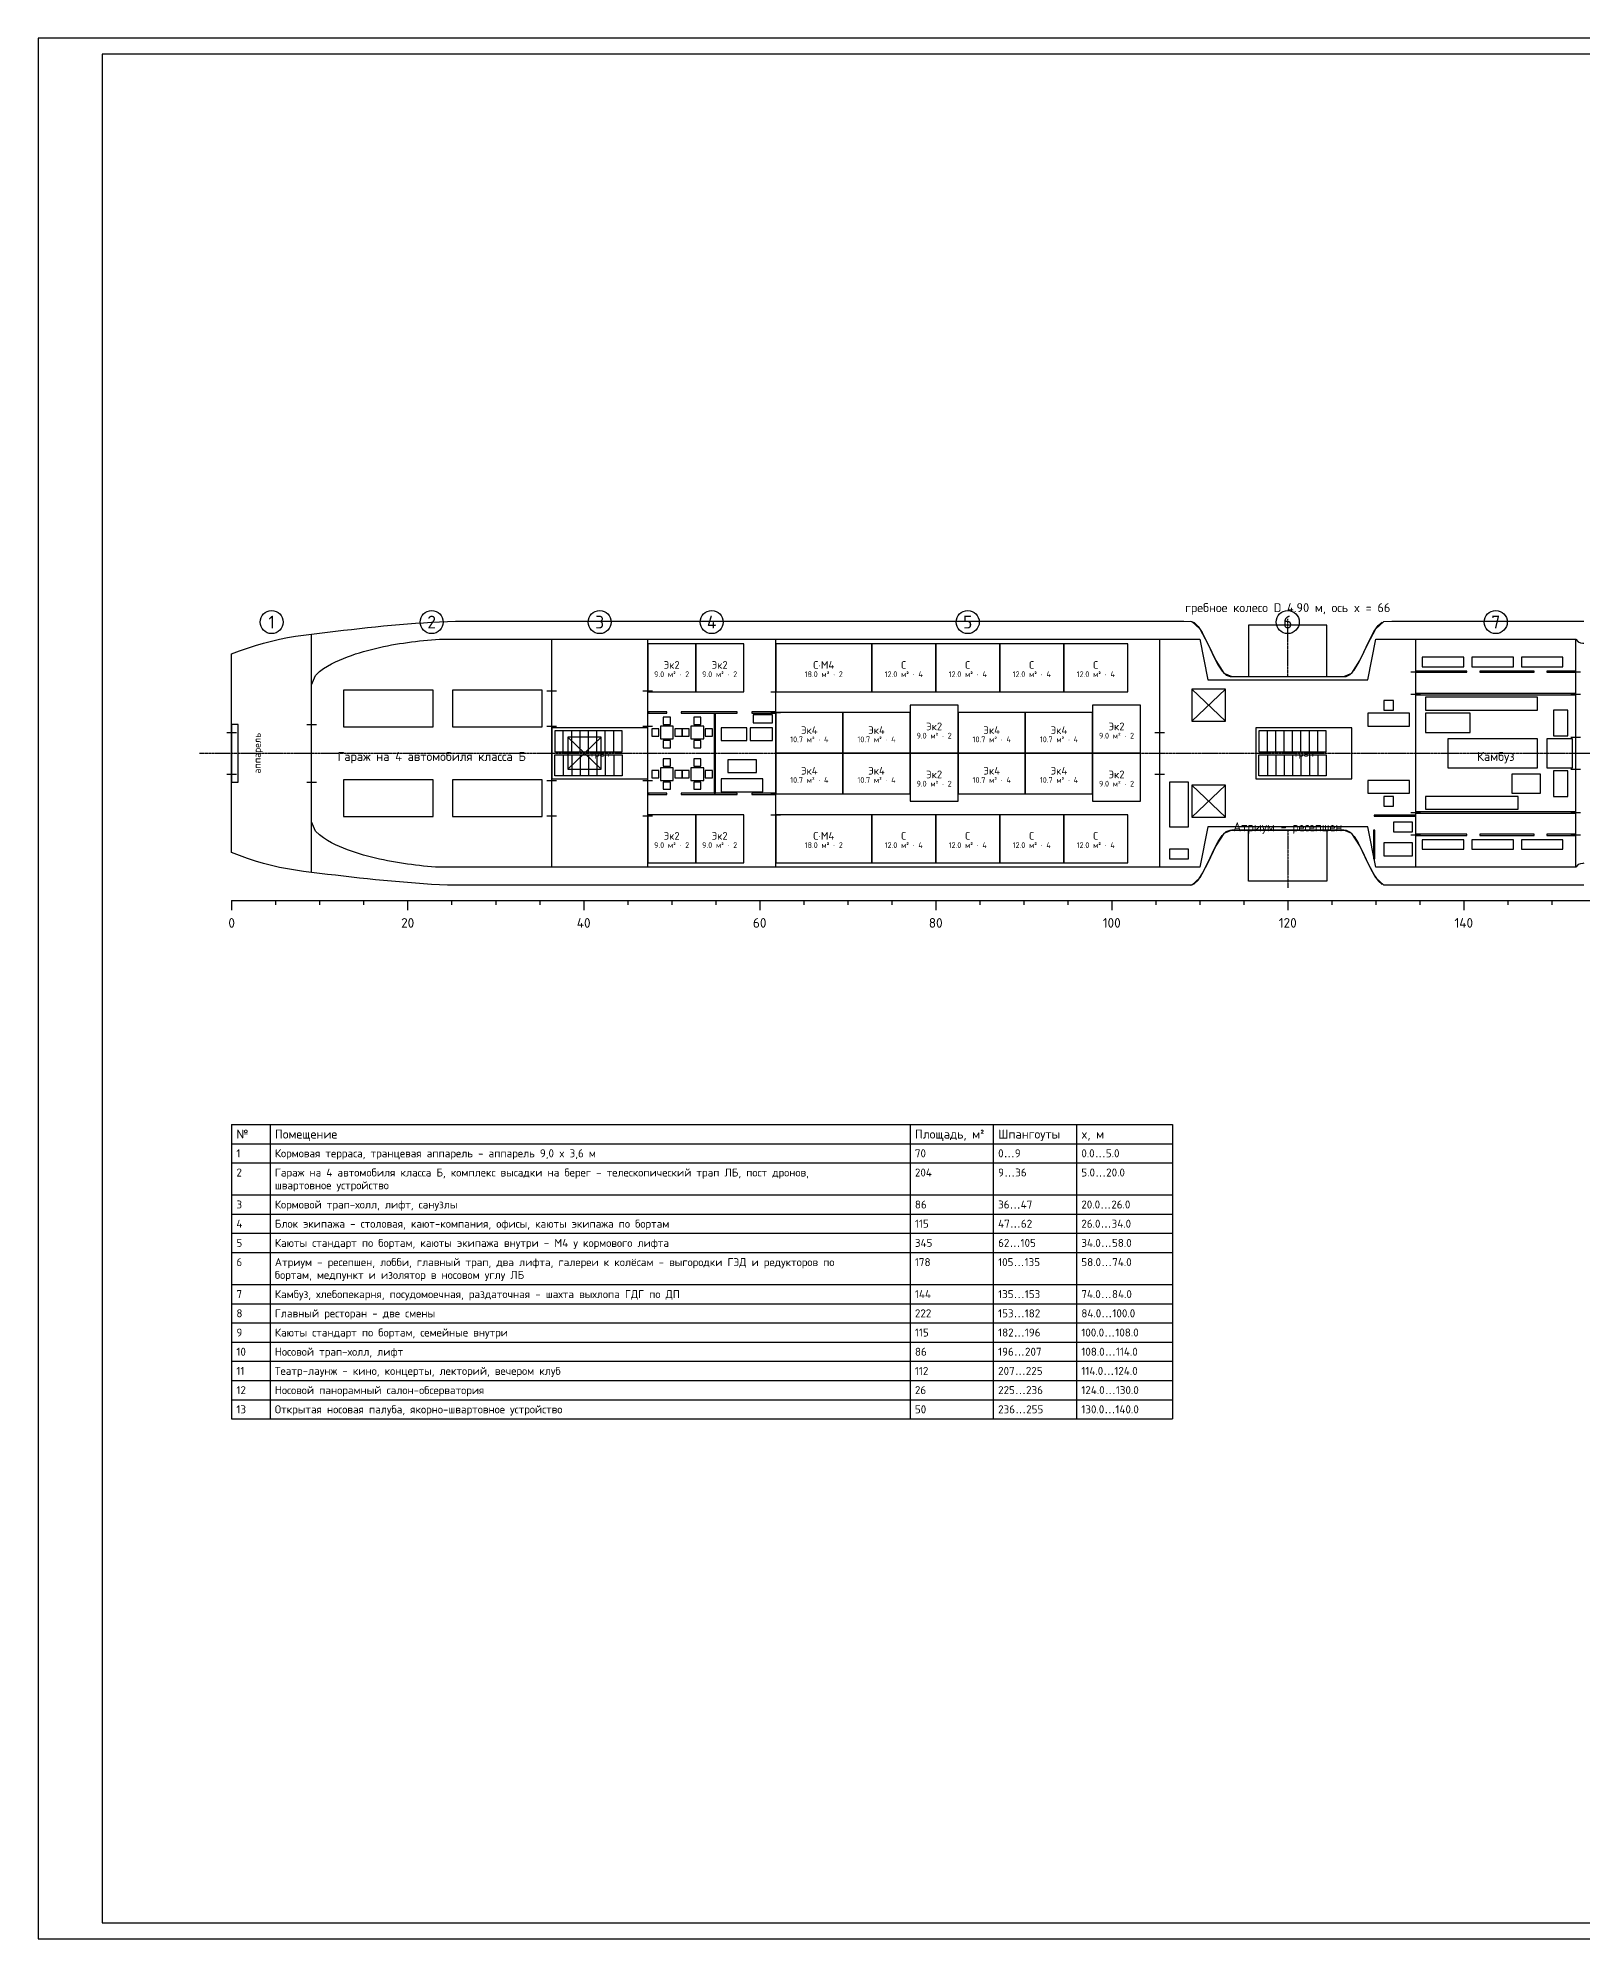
# Model space of a CAD drawing. Header units: millimetres. Extents: x -12100 to 156100, y -74100 to 44700.
# Drawn here: x -12100 to 84450, y -74100 to 44700 of the extents above; entities that cross this region are included whole.
import ezdxf
from ezdxf.enums import TextEntityAlignment as Align

# ---------------------------------------------------------------- set-up
doc = ezdxf.new("R2010")
doc.units = ezdxf.units.MM
doc.linetypes.add('CENTER', pattern=[5.08, 3.175, -0.635, 0.635, -0.635])
for name, color, linetype in [('00_РАМКА', 7, 'Continuous'), ('01_ОБШИВКА', 7, 'Continuous'), ('02_ПАЛУБЫ', 4, 'Continuous'), ('03_ПЕРЕБОРКИ', 1, 'Continuous'), ('05_ОБОРУДОВАНИЕ', 5, 'Continuous'), ('06_ПОМЕЩЕНИЯ', 8, 'Continuous'), ('07_ОСИ', 2, 'CENTER'), ('08_ТЕКСТ', 7, 'Continuous'), ('09_РАЗМЕРЫ', 6, 'Continuous'), ('11_КАЮТЫ', 30, 'Continuous'), ('12_ТРАПЫ_ЛИФТЫ', 6, 'Continuous'), ('13_КОЛЁСА', 1, 'Continuous'), ('14_МЕБЕЛЬ', 252, 'Continuous')]:
    doc.layers.add(name, color=color, linetype=linetype)
doc.styles.add('ГОСТ', font='isocpeur.ttf')

msp = doc.modelspace()

# ---------------------------------------------------------------- linework, layer by layer
at = {"layer": '00_РАМКА'}
for p, q in [((0, -23200), (58800, -23200)), ((0, -23200), (0, -41600)), ((2400, -23200), (2400, -41600)), ((42400, -23200), (42400, -41600)), ((47600, -23200), (47600, -41600)), ((52800, -23200), (52800, -41600)), ((58800, -23200), (58800, -41600)), ((0, -24400), (58800, -24400)), ((0, -25600), (58800, -25600)), ((0, -27600), (58800, -27600)), ((0, -28800), (58800, -28800)), ((0, -30000), (58800, -30000)), ((0, -31200), (58800, -31200)), ((0, -33200), (58800, -33200)), ((0, -34400), (58800, -34400)), ((0, -35600), (58800, -35600)), ((0, -36800), (58800, -36800)), ((0, -38000), (58800, -38000)), ((0, -39200), (58800, -39200)), ((0, -40400), (58800, -40400)), ((0, -41600), (58800, -41600))]:
    msp.add_line(p, q, dxfattribs=at)
for points in [[(-12100, -74100), (156100, -74100), (156100, 44700), (-12100, 44700)], [(-8100, -73100), (155100, -73100), (155100, 43700), (-8100, 43700)]]:
    msp.add_lwpolyline(points, close=True, dxfattribs=at)
at = {"layer": '01_ОБШИВКА'}
msp.add_lwpolyline([(84500, -8250), (84000, -8250), (83500, -8250), (83000, -8250), (82500, -8250), (82000, -8250), (81500, -8250), (81000, -8250), (80500, -8250), (80000, -8250), (79500, -8250), (79000, -8250), (78500, -8250), (78000, -8250), (77500, -8250), (77000, -8250), (76500, -8250), (76000, -8250), (75500, -8250), (75000, -8250), (74500, -8250), (74000, -8250), (73500, -8250), (73000, -8250), (72500, -8250), (72000, -8236), (71500, -7782), (71000, -6848), (70500, -5791), (70000, -5013), (69500, -4800), (69000, -4800), (68500, -4800), (68000, -4800), (67500, -4800), (67000, -4800), (66500, -4800), (66000, -4800), (65500, -4800), (65000, -4800), (64500, -4800), (64000, -4800), (63500, -4800), (63000, -4800), (62500, -4800), (62000, -5013), (61500, -5791), (61000, -6848), (60500, -7782), (60000, -8236), (59500, -8250), (59000, -8250), (58500, -8250), (58000, -8250), (57500, -8250), (57000, -8250), (56500, -8250), (56000, -8250), (55500, -8250), (55000, -8250), (54500, -8250), (54000, -8250), (53500, -8250), (53000, -8250), (52500, -8250), (52000, -8250), (51500, -8250), (51000, -8250), (50500, -8250), (50000, -8250), (49500, -8250), (49000, -8250), (48500, -8250), (48000, -8250), (47500, -8250), (47000, -8250), (46500, -8250), (46000, -8250), (45500, -8250), (45000, -8250), (44500, -8250), (44000, -8250), (43500, -8250), (43000, -8250), (42500, -8250), (42000, -8250), (41500, -8250), (41000, -8250), (40500, -8250), (40000, -8250), (39500, -8250), (39000, -8250), (38500, -8250), (38000, -8250), (37500, -8250), (37000, -8250), (36500, -8250), (36000, -8250), (35500, -8250), (35000, -8250), (34500, -8250), (34000, -8250), (33500, -8250), (33000, -8250), (32500, -8250), (32000, -8250), (31500, -8250), (31000, -8250), (30500, -8250), (30000, -8250), (29500, -8250), (29000, -8250), (28500, -8250), (28000, -8250), (27500, -8250), (27000, -8250), (26500, -8250), (26000, -8250), (25500, -8250), (25000, -8250), (24500, -8250), (24000, -8250), (23500, -8250), (23000, -8250), (22500, -8250), (22000, -8250), (21500, -8250), (21000, -8250), (20500, -8250), (20000, -8250), (19500, -8250), (19000, -8250), (18500, -8250), (18000, -8250), (17500, -8250), (17000, -8249), (16500, -8249), (16000, -8249), (15500, -8249), (15000, -8249), (14500, -8249), (14000, -8249), (13500, -8242), (13000, -8223), (12500, -8195), (12000, -8161), (11500, -8122), (11000, -8082), (10500, -8043), (10000, -8002), (9500, -7957), (9000, -7907), (8500, -7854), (8000, -7798), (7500, -7741), (7000, -7684), (6500, -7627), (6000, -7571), (5500, -7513), (5000, -7452), (4500, -7386), (4000, -7312), (3500, -7228), (3000, -7131), (2500, -7016), (2000, -6884), (1500, -6736), (1000, -6573), (500, -6397), (0, -6210), (0, 6210), (500, 6397), (1000, 6573), (1500, 6736), (2000, 6884), (2500, 7016), (3000, 7131), (3500, 7228), (4000, 7312), (4500, 7386), (5000, 7452), (5500, 7513), (6000, 7571), (6500, 7627), (7000, 7684), (7500, 7741), (8000, 7798), (8500, 7854), (9000, 7907), (9500, 7957), (10000, 8002), (10500, 8043), (11000, 8082), (11500, 8122), (12000, 8161), (12500, 8195), (13000, 8223), (13500, 8242), (14000, 8249), (14500, 8249), (15000, 8249), (15500, 8249), (16000, 8249), (16500, 8249), (17000, 8249), (17500, 8250), (18000, 8250), (18500, 8250), (19000, 8250), (19500, 8250), (20000, 8250), (20500, 8250), (21000, 8250), (21500, 8250), (22000, 8250), (22500, 8250), (23000, 8250), (23500, 8250), (24000, 8250), (24500, 8250), (25000, 8250), (25500, 8250), (26000, 8250), (26500, 8250), (27000, 8250), (27500, 8250), (28000, 8250), (28500, 8250), (29000, 8250), (29500, 8250), (30000, 8250), (30500, 8250), (31000, 8250), (31500, 8250), (32000, 8250), (32500, 8250), (33000, 8250), (33500, 8250), (34000, 8250), (34500, 8250), (35000, 8250), (35500, 8250), (36000, 8250), (36500, 8250), (37000, 8250), (37500, 8250), (38000, 8250), (38500, 8250), (39000, 8250), (39500, 8250), (40000, 8250), (40500, 8250), (41000, 8250), (41500, 8250), (42000, 8250), (42500, 8250), (43000, 8250), (43500, 8250), (44000, 8250), (44500, 8250), (45000, 8250), (45500, 8250), (46000, 8250), (46500, 8250), (47000, 8250), (47500, 8250), (48000, 8250), (48500, 8250), (49000, 8250), (49500, 8250), (50000, 8250), (50500, 8250), (51000, 8250), (51500, 8250), (52000, 8250), (52500, 8250), (53000, 8250), (53500, 8250), (54000, 8250), (54500, 8250), (55000, 8250), (55500, 8250), (56000, 8250), (56500, 8250), (57000, 8250), (57500, 8250), (58000, 8250), (58500, 8250), (59000, 8250), (59500, 8250), (60000, 8236), (60500, 7782), (61000, 6848), (61500, 5791), (62000, 5013), (62500, 4800), (63000, 4800), (63500, 4800), (64000, 4800), (64500, 4800), (65000, 4800), (65500, 4800), (66000, 4800), (66500, 4800), (67000, 4800), (67500, 4800), (68000, 4800), (68500, 4800), (69000, 4800), (69500, 4800), (70000, 5013), (70500, 5791), (71000, 6848), (71500, 7782), (72000, 8236), (72500, 8250), (73000, 8250), (73500, 8250), (74000, 8250), (74500, 8250), (75000, 8250), (75500, 8250), (76000, 8250), (76500, 8250), (77000, 8250), (77500, 8250), (78000, 8250), (78500, 8250), (79000, 8250), (79500, 8250), (80000, 8250), (80500, 8250), (81000, 8250), (81500, 8250), (82000, 8250), (82500, 8250), (83000, 8250), (83500, 8250), (84000, 8250), (84500, 8250)], dxfattribs=at)
at = {"layer": '02_ПАЛУБЫ'}
msp.add_lwpolyline([(84500, -6877), (84450, -6882), (84300, -6907), (84150, -6959), (84000, -7124), (83850, -7124), (83700, -7124), (83550, -7124), (83500, -7124), (83400, -7124), (83000, -7124), (82500, -7124), (82000, -7124), (81500, -7124), (81000, -7124), (80500, -7124), (80000, -7124), (79500, -7124), (79000, -7124), (78500, -7124), (78000, -7124), (77500, -7124), (77000, -7124), (76500, -7124), (76000, -7124), (75500, -7124), (75000, -7124), (74500, -7124), (74000, -7124), (73500, -7124), (73000, -7124), (72500, -7124), (72000, -7124), (71500, -7124), (71000, -4600), (70500, -4600), (70000, -4600), (69500, -4600), (69000, -4600), (68500, -4600), (68000, -4600), (67500, -4600), (67000, -4600), (66500, -4600), (66000, -4600), (65500, -4600), (65000, -4600), (64500, -4600), (64000, -4600), (63500, -4600), (63000, -4600), (62500, -4600), (62000, -4600), (61500, -4600), (61000, -4600), (60500, -7124), (60000, -7124), (59500, -7124), (59000, -7124), (58500, -7124), (58000, -7124), (57500, -7124), (57000, -7124), (56500, -7124), (56000, -7124), (55500, -7124), (55000, -7124), (54500, -7124), (54000, -7124), (53500, -7124), (53000, -7124), (52500, -7124), (52000, -7124), (51500, -7124), (51000, -7124), (50500, -7124), (50000, -7124), (49500, -7124), (49000, -7124), (48500, -7124), (48000, -7124), (47500, -7124), (47000, -7124), (46500, -7124), (46000, -7124), (45500, -7124), (45000, -7124), (44500, -7124), (44000, -7124), (43500, -7124), (43000, -7124), (42500, -7124), (42000, -7124), (41500, -7124), (41000, -7124), (40500, -7124), (40000, -7124), (39500, -7124), (39000, -7124), (38500, -7124), (38000, -7124), (37500, -7124), (37000, -7124), (36500, -7124), (36000, -7124), (35500, -7124), (35000, -7124), (34500, -7124), (34000, -7124), (33500, -7124), (33000, -7124), (32500, -7124), (32000, -7124), (31500, -7124), (31000, -7124), (30500, -7124), (30000, -7124), (29500, -7124), (29000, -7124), (28500, -7124), (28000, -7124), (27500, -7124), (27000, -7124), (26500, -7124), (26000, -7124), (25500, -7124), (25000, -7124), (24500, -7124), (24000, -7124), (23500, -7124), (23000, -7124), (22500, -7124), (22000, -7124), (21500, -7124), (21000, -7124), (20500, -7124), (20000, -7124), (19500, -7124), (19000, -7124), (18500, -7124), (18000, -7124), (17500, -7124), (17000, -7124), (16500, -7124), (16000, -7124), (15500, -7124), (15000, -7124), (14500, -7124), (14000, -7124), (13500, -7124), (13000, -7124), (12750, -7119), (12500, -7097), (12250, -7073), (12000, -7048), (11750, -7021), (11500, -6992), (11250, -6961), (11000, -6927), (10750, -6891), (10500, -6852), (10250, -6811), (10000, -6767), (9750, -6719), (9500, -6668), (9250, -6614), (9000, -6556), (8750, -6495), (8500, -6429), (8250, -6359), (8000, -6285), (7750, -6205), (7500, -6121), (7250, -6030), (7000, -5932), (6750, -5827), (6500, -5713), (6250, -5588), (6000, -5448), (5750, -5290), (5500, -5102), (5250, -4858), (5000, -4274), (5000, 4274), (5250, 4858), (5500, 5102), (5750, 5290), (6000, 5448), (6250, 5588), (6500, 5713), (6750, 5827), (7000, 5932), (7250, 6030), (7500, 6121), (7750, 6205), (8000, 6285), (8250, 6359), (8500, 6429), (8750, 6495), (9000, 6556), (9250, 6614), (9500, 6668), (9750, 6719), (10000, 6767), (10250, 6811), (10500, 6852), (10750, 6891), (11000, 6927), (11250, 6961), (11500, 6992), (11750, 7021), (12000, 7048), (12250, 7073), (12500, 7097), (12750, 7119), (13000, 7124), (13500, 7124), (14000, 7124), (14500, 7124), (15000, 7124), (15500, 7124), (16000, 7124), (16500, 7124), (17000, 7124), (17500, 7124), (18000, 7124), (18500, 7124), (19000, 7124), (19500, 7124), (20000, 7124), (20500, 7124), (21000, 7124), (21500, 7124), (22000, 7124), (22500, 7124), (23000, 7124), (23500, 7124), (24000, 7124), (24500, 7124), (25000, 7124), (25500, 7124), (26000, 7124), (26500, 7124), (27000, 7124), (27500, 7124), (28000, 7124), (28500, 7124), (29000, 7124), (29500, 7124), (30000, 7124), (30500, 7124), (31000, 7124), (31500, 7124), (32000, 7124), (32500, 7124), (33000, 7124), (33500, 7124), (34000, 7124), (34500, 7124), (35000, 7124), (35500, 7124), (36000, 7124), (36500, 7124), (37000, 7124), (37500, 7124), (38000, 7124), (38500, 7124), (39000, 7124), (39500, 7124), (40000, 7124), (40500, 7124), (41000, 7124), (41500, 7124), (42000, 7124), (42500, 7124), (43000, 7124), (43500, 7124), (44000, 7124), (44500, 7124), (45000, 7124), (45500, 7124), (46000, 7124), (46500, 7124), (47000, 7124), (47500, 7124), (48000, 7124), (48500, 7124), (49000, 7124), (49500, 7124), (50000, 7124), (50500, 7124), (51000, 7124), (51500, 7124), (52000, 7124), (52500, 7124), (53000, 7124), (53500, 7124), (54000, 7124), (54500, 7124), (55000, 7124), (55500, 7124), (56000, 7124), (56500, 7124), (57000, 7124), (57500, 7124), (58000, 7124), (58500, 7124), (59000, 7124), (59500, 7124), (60000, 7124), (60500, 7124), (61000, 4600), (61500, 4600), (62000, 4600), (62500, 4600), (63000, 4600), (63500, 4600), (64000, 4600), (64500, 4600), (65000, 4600), (65500, 4600), (66000, 4600), (66500, 4600), (67000, 4600), (67500, 4600), (68000, 4600), (68500, 4600), (69000, 4600), (69500, 4600), (70000, 4600), (70500, 4600), (71000, 4600), (71500, 7124), (72000, 7124), (72500, 7124), (73000, 7124), (73500, 7124), (74000, 7124), (74500, 7124), (75000, 7124), (75500, 7124), (76000, 7124), (76500, 7124), (77000, 7124), (77500, 7124), (78000, 7124), (78500, 7124), (79000, 7124), (79500, 7124), (80000, 7124), (80500, 7124), (81000, 7124), (81500, 7124), (82000, 7124), (82500, 7124), (83000, 7124), (83400, 7124), (83500, 7124), (83550, 7124), (83700, 7124), (83850, 7124), (84000, 7124), (84150, 6959), (84300, 6907), (84450, 6882), (84500, 6877)], dxfattribs=at)
at = {"layer": '03_ПЕРЕБОРКИ'}
for points in [[(74050, 5060), (77200, 5060), (77200, 5140), (74050, 5140)], [(78000, 5060), (81400, 5060), (81400, 5140), (78000, 5140)], [(82200, 5060), (83950, 5060), (83950, 5140), (82200, 5140)], [(74050, 3660), (83950, 3660), (83950, 3740), (74050, 3740)], [(26050, 2500), (27200, 2500), (27200, 2580), (26050, 2580)], [(28100, 2500), (31600, 2500), (31600, 2580), (28100, 2580)], [(30160, -2490), (30240, -2490), (30240, 2490), (30160, 2490)], [(32500, 2500), (33950, 2500), (33950, 2580), (32500, 2580)], [(82200, -900), (83800, -900), (83800, 900), (82200, 900)], [(26050, -2580), (27200, -2580), (27200, -2500), (26050, -2500)], [(28100, -2580), (31600, -2580), (31600, -2500), (28100, -2500)], [(32500, -2580), (33950, -2580), (33950, -2500), (32500, -2500)], [(71400, -3940), (73950, -3940), (73950, -3860), (71400, -3860)], [(74050, -3740), (83950, -3740), (83950, -3660), (74050, -3660)], [(71360, -6600), (71440, -6600), (71440, -4800), (71360, -4800)], [(74050, -5140), (77200, -5140), (77200, -5060), (74050, -5060)], [(78000, -5140), (81400, -5140), (81400, -5060), (78000, -5060)], [(82200, -5140), (83950, -5140), (83950, -5060), (82200, -5060)]]:
    msp.add_lwpolyline(points, close=True, dxfattribs=at)
at = {"layer": '05_ОБОРУДОВАНИЕ'}
for points in [[(7000, 1650), (12600, 1650), (12600, 3950), (7000, 3950)], [(13800, 1650), (19400, 1650), (19400, 3950), (13800, 3950)], [(0, -1800), (400, -1800), (400, 1800), (0, 1800)], [(7000, -3950), (12600, -3950), (12600, -1650), (7000, -1650)], [(13800, -3950), (19400, -3950), (19400, -1650), (13800, -1650)]]:
    msp.add_lwpolyline(points, close=True, dxfattribs=at)
at = {"layer": '06_ПОМЕЩЕНИЯ'}
for p, q in [((5000, -7452), (5000, 7452)), ((0, -6210), (0, 6210)), ((20000, -7124), (20000, 7124)), ((20000, -7124), (20000, 7124)), ((26000, -7124), (26000, 7124)), ((26000, -7124), (26000, 7124)), ((34000, -7124), (34000, 7124)), ((34000, -7124), (34000, 7124)), ((58000, -7124), (58000, 7124)), ((58000, -7124), (58000, 7124)), ((74000, -7124), (74000, 7124)), ((74000, -7124), (74000, 7124)), ((84000, -7124), (84000, 7124)), ((84000, -7124), (84000, 7124)), ((73700, 5100), (74300, 5100)), ((83700, 5100), (84300, 5100)), ((5000, -4274), (5000, 4274)), ((19700, 3900), (20300, 3900)), ((25700, 3900), (26300, 3900)), ((33700, 3840), (34300, 3840)), ((73700, 3700), (74300, 3700)), ((83700, 3700), (84300, 3700)), ((33700, 2540), (34300, 2540)), ((-300, 1300), (300, 1300)), ((4700, 1800), (5300, 1800)), ((19700, 1700), (20300, 1700)), ((25700, 1700), (26300, 1700)), ((57700, 1300), (58300, 1300)), ((83700, 1000), (84300, 1000)), ((83700, -1000), (84300, -1000)), ((-300, -1300), (300, -1300)), ((4700, -1800), (5300, -1800)), ((19700, -1700), (20300, -1700)), ((25700, -1700), (26300, -1700)), ((57700, -1300), (58300, -1300)), ((33700, -2540), (34300, -2540)), ((19700, -3900), (20300, -3900)), ((25700, -3900), (26300, -3900)), ((33700, -3840), (34300, -3840)), ((73700, -3700), (74300, -3700)), ((83700, -3700), (84300, -3700)), ((73700, -5100), (74300, -5100)), ((83700, -5100), (84300, -5100))]:
    msp.add_line(p, q, dxfattribs=at)
for centre in [(2500, 8200), (12500, 8200), (23000, 8200), (30000, 8200), (46000, 8200), (66000, 8200), (79000, 8200)]:
    msp.add_circle(centre, 720, dxfattribs=at)
at = {"layer": '07_ОСИ'}
for p, q in [((66000, 4800), (66000, 8400)), ((-2000, 0), (142000, 0)), ((66000, -4800), (66000, -8400))]:
    msp.add_line(p, q, dxfattribs=at)
at = {"layer": '09_РАЗМЕРЫ'}
for p, q in [((0, -9200), (0, -9800)), ((0, -9200), (139700, -9200)), ((2750, -9200), (2750, -9480)), ((5500, -9200), (5500, -9480)), ((8250, -9200), (8250, -9480)), ((11000, -9200), (11000, -9800)), ((13750, -9200), (13750, -9480)), ((16500, -9200), (16500, -9480)), ((19250, -9200), (19250, -9480)), ((22000, -9200), (22000, -9800)), ((24750, -9200), (24750, -9480)), ((27500, -9200), (27500, -9480)), ((30250, -9200), (30250, -9480)), ((33000, -9200), (33000, -9800)), ((35750, -9200), (35750, -9480)), ((38500, -9200), (38500, -9480)), ((41250, -9200), (41250, -9480)), ((44000, -9200), (44000, -9800)), ((46750, -9200), (46750, -9480)), ((49500, -9200), (49500, -9480)), ((52250, -9200), (52250, -9480)), ((55000, -9200), (55000, -9800)), ((57750, -9200), (57750, -9480)), ((60500, -9200), (60500, -9480)), ((63250, -9200), (63250, -9480)), ((66000, -9200), (66000, -9800)), ((68750, -9200), (68750, -9480)), ((71500, -9200), (71500, -9480)), ((74250, -9200), (74250, -9480)), ((77000, -9200), (77000, -9800)), ((79750, -9200), (79750, -9480)), ((82500, -9200), (82500, -9480))]:
    msp.add_line(p, q, dxfattribs=at)
at = {"layer": '11_КАЮТЫ'}
for points in [[(26000, 3840), (29000, 3840), (29000, 6840), (26000, 6840)], [(29000, 3840), (32000, 3840), (32000, 6840), (29000, 6840)], [(34000, 3840), (40000, 3840), (40000, 6840), (34000, 6840)], [(40000, 3840), (44000, 3840), (44000, 6840), (40000, 6840)], [(44000, 3840), (48000, 3840), (48000, 6840), (44000, 6840)], [(48000, 3840), (52000, 3840), (52000, 6840), (48000, 6840)], [(52000, 3840), (56000, 3840), (56000, 6840), (52000, 6840)], [(34000, 0), (38200, 0), (38200, 2540), (34000, 2540)], [(38200, 0), (42400, 0), (42400, 2540), (38200, 2540)], [(42400, 0), (45400, 0), (45400, 3000), (42400, 3000)], [(45400, 0), (49600, 0), (49600, 2540), (45400, 2540)], [(49600, 0), (53800, 0), (53800, 2540), (49600, 2540)], [(53800, 0), (56800, 0), (56800, 3000), (53800, 3000)], [(34000, -2540), (38200, -2540), (38200, 0), (34000, 0)], [(38200, -2540), (42400, -2540), (42400, 0), (38200, 0)], [(42400, -3000), (45400, -3000), (45400, 0), (42400, 0)], [(45400, -2540), (49600, -2540), (49600, 0), (45400, 0)], [(49600, -2540), (53800, -2540), (53800, 0), (49600, 0)], [(53800, -3000), (56800, -3000), (56800, 0), (53800, 0)], [(26000, -6840), (29000, -6840), (29000, -3840), (26000, -3840)], [(29000, -6840), (32000, -6840), (32000, -3840), (29000, -3840)], [(34000, -6840), (40000, -6840), (40000, -3840), (34000, -3840)], [(40000, -6840), (44000, -6840), (44000, -3840), (40000, -3840)], [(44000, -6840), (48000, -6840), (48000, -3840), (44000, -3840)], [(48000, -6840), (52000, -6840), (52000, -3840), (48000, -3840)], [(52000, -6840), (56000, -6840), (56000, -3840), (52000, -3840)]]:
    msp.add_lwpolyline(points, close=True, dxfattribs=at)
at = {"layer": '12_ТРАПЫ_ЛИФТЫ'}
for p, q in [((60000, 2000), (62100, 4000)), ((60000, 4000), (62100, 2000)), ((20725, 100), (20725, 1400)), ((21250, 100), (21250, 1400)), ((21775, 100), (21775, 1400)), ((22300, 100), (22300, 1400)), ((22825, 100), (22825, 1400)), ((23350, 100), (23350, 1400)), ((23875, 100), (23875, 1400)), ((64725, 100), (64725, 1400)), ((65250, 100), (65250, 1400)), ((65775, 100), (65775, 1400)), ((66300, 100), (66300, 1400)), ((66825, 100), (66825, 1400)), ((67350, 100), (67350, 1400)), ((67875, 100), (67875, 1400)), ((21000, -1000), (23100, 1000)), ((21000, 1000), (23100, -1000)), ((20725, -100), (20725, -1400)), ((21250, -100), (21250, -1400)), ((21775, -100), (21775, -1400)), ((22300, -100), (22300, -1400)), ((22825, -100), (22825, -1400)), ((23350, -100), (23350, -1400)), ((23875, -100), (23875, -1400)), ((64725, -100), (64725, -1400)), ((65250, -100), (65250, -1400)), ((65775, -100), (65775, -1400)), ((66300, -100), (66300, -1400)), ((66825, -100), (66825, -1400)), ((67350, -100), (67350, -1400)), ((67875, -100), (67875, -1400)), ((60000, -4000), (62100, -2000)), ((60000, -2000), (62100, -4000))]:
    msp.add_line(p, q, dxfattribs=at)
for points in [[(60000, 2000), (62100, 2000), (62100, 4000), (60000, 4000)], [(20000, -1600), (26000, -1600), (26000, 1600), (20000, 1600)], [(20200, 100), (24400, 100), (24400, 1400), (20200, 1400)], [(64000, -1600), (70000, -1600), (70000, 1600), (64000, 1600)], [(64200, 100), (68400, 100), (68400, 1400), (64200, 1400)], [(21000, -1000), (23100, -1000), (23100, 1000), (21000, 1000)], [(20200, -100), (24400, -100), (24400, -1400), (20200, -1400)], [(64200, -100), (68400, -100), (68400, -1400), (64200, -1400)], [(60000, -4000), (62100, -4000), (62100, -2000), (60000, -2000)]]:
    msp.add_lwpolyline(points, close=True, dxfattribs=at)
at = {"layer": '13_КОЛЁСА'}
for points in [[(59900, 8250), (60150, 8166), (60400, 7921), (60650, 7539), (60900, 7058), (61150, 6525), (61400, 5992), (61650, 5511), (61900, 5129), (62150, 4884), (62400, 4800), (62650, 4800), (62900, 4800), (63150, 4800), (63400, 4800), (63650, 4800), (63900, 4800), (64150, 4800), (64400, 4800), (64650, 4800), (64900, 4800), (65150, 4800), (65400, 4800), (65650, 4800), (65900, 4800), (66150, 4800), (66400, 4800), (66650, 4800), (66900, 4800), (67150, 4800), (67400, 4800), (67650, 4800), (67900, 4800), (68150, 4800), (68400, 4800), (68650, 4800), (68900, 4800), (69150, 4800), (69400, 4800), (69650, 4803), (69900, 4921), (70150, 5196), (70400, 5601), (70650, 6096), (70900, 6633), (71150, 7160), (71400, 7625), (71650, 7981), (71900, 8196)], [(59900, -8250), (60150, -8166), (60400, -7921), (60650, -7539), (60900, -7058), (61150, -6525), (61400, -5992), (61650, -5511), (61900, -5129), (62150, -4884), (62400, -4800), (62650, -4800), (62900, -4800), (63150, -4800), (63400, -4800), (63650, -4800), (63900, -4800), (64150, -4800), (64400, -4800), (64650, -4800), (64900, -4800), (65150, -4800), (65400, -4800), (65650, -4800), (65900, -4800), (66150, -4800), (66400, -4800), (66650, -4800), (66900, -4800), (67150, -4800), (67400, -4800), (67650, -4800), (67900, -4800), (68150, -4800), (68400, -4800), (68650, -4800), (68900, -4800), (69150, -4800), (69400, -4800), (69650, -4803), (69900, -4921), (70150, -5196), (70400, -5601), (70650, -6096), (70900, -6633), (71150, -7160), (71400, -7625), (71650, -7981), (71900, -8196)]]:
    msp.add_lwpolyline(points, dxfattribs=at)
for points in [[(63550, 4800), (68450, 4800), (68450, 8000), (63550, 8000)], [(63550, -4800), (68450, -4800), (68450, -8000), (63550, -8000)]]:
    msp.add_lwpolyline(points, close=True, dxfattribs=at)
at = {"layer": '14_МЕБЕЛЬ'}
for points in [[(74400, 5400), (77000, 5400), (77000, 6000), (74400, 6000)], [(77500, 5400), (80100, 5400), (80100, 6000), (77500, 6000)], [(80600, 5400), (83200, 5400), (83200, 6000), (80600, 6000)], [(32600, 1900), (33800, 1900), (33800, 2400), (32600, 2400)], [(71000, 1700), (73600, 1700), (73600, 2500), (71000, 2500)], [(72000, 2700), (72600, 2700), (72600, 3300), (72000, 3300)], [(74600, 2700), (81600, 2700), (81600, 3500), (74600, 3500)], [(74600, 1300), (77400, 1300), (77400, 2500), (74600, 2500)], [(82600, 1100), (83500, 1100), (83500, 2700), (82600, 2700)], [(26250, 1075), (26700, 1075), (26700, 1525), (26250, 1525)], [(26800, 900), (27600, 900), (27600, 1700), (26800, 1700)], [(26975, 1800), (27425, 1800), (27425, 2250), (26975, 2250)], [(27700, 1075), (28150, 1075), (28150, 1525), (27700, 1525)], [(28150, 1075), (28600, 1075), (28600, 1525), (28150, 1525)], [(28700, 900), (29500, 900), (29500, 1700), (28700, 1700)], [(28875, 1800), (29325, 1800), (29325, 2250), (28875, 2250)], [(29600, 1075), (30050, 1075), (30050, 1525), (29600, 1525)], [(30600, 800), (32200, 800), (32200, 1600), (30600, 1600)], [(32400, 800), (33800, 800), (33800, 1600), (32400, 1600)], [(26975, 350), (27425, 350), (27425, 800), (26975, 800)], [(28875, 350), (29325, 350), (29325, 800), (28875, 800)], [(76000, -900), (81600, -900), (81600, 900), (76000, 900)], [(26250, -1525), (26700, -1525), (26700, -1075), (26250, -1075)], [(26800, -1700), (27600, -1700), (27600, -900), (26800, -900)], [(26975, -800), (27425, -800), (27425, -350), (26975, -350)], [(27700, -1525), (28150, -1525), (28150, -1075), (27700, -1075)], [(28150, -1525), (28600, -1525), (28600, -1075), (28150, -1075)], [(28700, -1700), (29500, -1700), (29500, -900), (28700, -900)], [(28875, -800), (29325, -800), (29325, -350), (28875, -350)], [(29600, -1525), (30050, -1525), (30050, -1075), (29600, -1075)], [(31000, -1200), (32800, -1200), (32800, -400), (31000, -400)], [(82600, -2700), (83500, -2700), (83500, -1100), (82600, -1100)], [(26975, -2250), (27425, -2250), (27425, -1800), (26975, -1800)], [(28875, -2250), (29325, -2250), (29325, -1800), (28875, -1800)], [(30600, -2400), (33200, -2400), (33200, -1600), (30600, -1600)], [(58600, -4600), (59800, -4600), (59800, -1800), (58600, -1800)], [(71000, -2500), (73600, -2500), (73600, -1700), (71000, -1700)], [(80000, -2500), (81800, -2500), (81800, -1300), (80000, -1300)], [(72000, -3300), (72600, -3300), (72600, -2700), (72000, -2700)], [(74600, -3500), (80400, -3500), (80400, -2700), (74600, -2700)], [(72600, -4900), (73800, -4900), (73800, -4300), (72600, -4300)], [(72000, -6400), (73800, -6400), (73800, -5600), (72000, -5600)], [(74400, -6000), (77000, -6000), (77000, -5400), (74400, -5400)], [(77500, -6000), (80100, -6000), (80100, -5400), (77500, -5400)], [(80600, -6000), (83200, -6000), (83200, -5400), (80600, -5400)], [(58600, -6600), (59800, -6600), (59800, -6000), (58600, -6000)]]:
    msp.add_lwpolyline(points, close=True, dxfattribs=at)

# ---------------------------------------------------------------- texts
at = {"layer": '05_ОБОРУДОВАНИЕ', "style": 'ГОСТ'}
msp.add_text('аппарель', height=440, rotation=90, dxfattribs=at).set_placement((1600, 0), align=Align.MIDDLE_CENTER)
at = {"layer": '06_ПОМЕЩЕНИЯ', "style": 'ГОСТ'}
for s, height, p in [('1', 800, (2500, 8200)), ('2', 800, (12500, 8200)), ('3', 800, (23000, 8200)), ('4', 800, (30000, 8200)), ('5', 800, (46000, 8200)), ('6', 800, (66000, 8200)), ('7', 800, (79000, 8200)), ('Гараж на 4 автомобиля класса Б', 560, (12500, -200)), ('Камбуз', 560, (79000, -200)), ('Атриум - ресепшен', 560, (66000, -4600))]:
    msp.add_text(s, height=height, dxfattribs=at).set_placement(p, align=Align.MIDDLE_CENTER)
at = {"layer": '08_ТЕКСТ', "style": 'ГОСТ'}
for s, height, p in [('№', 560, (300, -23800)), ('Помещение', 560, (2700, -23800)), ('Площадь, м²', 560, (42700, -23800)), ('Шпангоуты', 560, (47900, -23800)), ('x, м', 560, (53100, -23800)), ('1', 500, (300, -25000)), ('Кормовая терраса, транцевая аппарель - аппарель 9,0 x 3,6 м', 500, (2700, -25000)), ('70', 500, (42700, -25000)), ('0…9', 500, (47900, -25000)), ('0.0…5.0', 500, (53100, -25000)), ('2', 500, (300, -26200)), ('Гараж на 4 автомобиля класса Б, комплекс высадки на берег - телескопический трап ЛБ, пост дронов,', 500, (2700, -26200)), ('204', 500, (42700, -26200)), ('9…36', 500, (47900, -26200)), ('5.0…20.0', 500, (53100, -26200)), ('швартовное устройство', 500, (2700, -27000)), ('3', 500, (300, -28200)), ('Кормовой трап-холл, лифт, санузлы', 500, (2700, -28200)), ('86', 500, (42700, -28200)), ('36…47', 500, (47900, -28200)), ('20.0…26.0', 500, (53100, -28200)), ('4', 500, (300, -29400)), ('Блок экипажа - столовая, кают-компания, офисы, каюты экипажа по бортам', 500, (2700, -29400)), ('115', 500, (42700, -29400)), ('47…62', 500, (47900, -29400)), ('26.0…34.0', 500, (53100, -29400)), ('5', 500, (300, -30600)), ('Каюты стандарт по бортам, каюты экипажа внутри - М4 у кормового лифта', 500, (2700, -30600)), ('345', 500, (42700, -30600)), ('62…105', 500, (47900, -30600)), ('34.0…58.0', 500, (53100, -30600)), ('6', 500, (300, -31800)), ('Атриум - ресепшен, лобби, главный трап, два лифта, галереи к колёсам - выгородки ГЭД и редукторов по', 500, (2700, -31800)), ('178', 500, (42700, -31800)), ('105…135', 500, (47900, -31800)), ('58.0…74.0', 500, (53100, -31800)), ('бортам, медпункт и изолятор в носовом углу ЛБ', 500, (2700, -32600)), ('7', 500, (300, -33800)), ('Камбуз, хлебопекарня, посудомоечная, раздаточная - шахта выхлопа ГДГ по ДП', 500, (2700, -33800)), ('144', 500, (42700, -33800)), ('135…153', 500, (47900, -33800)), ('74.0…84.0', 500, (53100, -33800)), ('8', 500, (300, -35000)), ('Главный ресторан - две смены', 500, (2700, -35000)), ('222', 500, (42700, -35000)), ('153…182', 500, (47900, -35000)), ('84.0…100.0', 500, (53100, -35000)), ('9', 500, (300, -36200)), ('Каюты стандарт по бортам, семейные внутри', 500, (2700, -36200)), ('115', 500, (42700, -36200)), ('182…196', 500, (47900, -36200)), ('100.0…108.0', 500, (53100, -36200)), ('10', 500, (300, -37400)), ('Носовой трап-холл, лифт', 500, (2700, -37400)), ('86', 500, (42700, -37400)), ('196…207', 500, (47900, -37400)), ('108.0…114.0', 500, (53100, -37400)), ('11', 500, (300, -38600)), ('Театр-лаунж - кино, концерты, лекторий, вечером клуб', 500, (2700, -38600)), ('112', 500, (42700, -38600)), ('207…225', 500, (47900, -38600)), ('114.0…124.0', 500, (53100, -38600)), ('12', 500, (300, -39800)), ('Носовой панорамный салон-обсерватория', 500, (2700, -39800)), ('26', 500, (42700, -39800)), ('225…236', 500, (47900, -39800)), ('124.0…130.0', 500, (53100, -39800)), ('13', 500, (300, -41000)), ('Открытая носовая палуба, якорно-швартовное устройство', 500, (2700, -41000)), ('50', 500, (42700, -41000)), ('236…255', 500, (47900, -41000)), ('130.0…140.0', 500, (53100, -41000))]:
    msp.add_text(s, height=height, dxfattribs=at).set_placement(p, align=Align.MIDDLE_LEFT)
at = {"layer": '09_РАЗМЕРЫ', "style": 'ГОСТ'}
for s, p in [('0', (0, -10600)), ('20', (11000, -10600)), ('40', (22000, -10600)), ('60', (33000, -10600)), ('80', (44000, -10600)), ('100', (55000, -10600)), ('120', (66000, -10600)), ('140', (77000, -10600))]:
    msp.add_text(s, height=600, dxfattribs=at).set_placement(p, align=Align.MIDDLE_CENTER)
at = {"layer": '11_КАЮТЫ', "style": 'ГОСТ'}
for s, height, p in [('9.0 м² · 2', 360, (27500, 4940)), ('Эк2', 480, (27500, 5520)), ('9.0 м² · 2', 360, (30500, 4940)), ('Эк2', 480, (30500, 5520)), ('18.0 м² · 2', 360, (37000, 4940)), ('С·М4', 480, (37000, 5520)), ('12.0 м² · 4', 360, (42000, 4940)), ('С', 480, (42000, 5520)), ('12.0 м² · 4', 360, (46000, 4940)), ('С', 480, (46000, 5520)), ('12.0 м² · 4', 360, (50000, 4940)), ('С', 480, (50000, 5520)), ('12.0 м² · 4', 360, (54000, 4940)), ('С', 480, (54000, 5520)), ('Эк4', 480, (36100, 1450)), ('Эк4', 480, (40300, 1450)), ('9.0 м² · 2', 360, (43900, 1100)), ('Эк2', 480, (43900, 1680)), ('Эк4', 480, (47500, 1450)), ('Эк4', 480, (51700, 1450)), ('9.0 м² · 2', 360, (55300, 1100)), ('Эк2', 480, (55300, 1680)), ('10.7 м² · 4', 360, (36100, 870)), ('10.7 м² · 4', 360, (40300, 870)), ('10.7 м² · 4', 360, (47500, 870)), ('10.7 м² · 4', 360, (51700, 870)), ('Эк4', 480, (36100, -1090)), ('Эк4', 480, (40300, -1090)), ('Эк2', 480, (43900, -1320)), ('Эк4', 480, (47500, -1090)), ('Эк4', 480, (51700, -1090)), ('Эк2', 480, (55300, -1320)), ('10.7 м² · 4', 360, (36100, -1670)), ('10.7 м² · 4', 360, (40300, -1670)), ('9.0 м² · 2', 360, (43900, -1900)), ('10.7 м² · 4', 360, (47500, -1670)), ('10.7 м² · 4', 360, (51700, -1670)), ('9.0 м² · 2', 360, (55300, -1900)), ('9.0 м² · 2', 360, (27500, -5740)), ('Эк2', 480, (27500, -5160)), ('9.0 м² · 2', 360, (30500, -5740)), ('Эк2', 480, (30500, -5160)), ('18.0 м² · 2', 360, (37000, -5740)), ('С·М4', 480, (37000, -5160)), ('12.0 м² · 4', 360, (42000, -5740)), ('С', 480, (42000, -5160)), ('12.0 м² · 4', 360, (46000, -5740)), ('С', 480, (46000, -5160)), ('12.0 м² · 4', 360, (50000, -5740)), ('С', 480, (50000, -5160)), ('12.0 м² · 4', 360, (54000, -5740)), ('С', 480, (54000, -5160))]:
    msp.add_text(s, height=height, dxfattribs=at).set_placement(p, align=Align.MIDDLE_CENTER)
at = {"layer": '12_ТРАПЫ_ЛИФТЫ', "style": 'ГОСТ'}
for p in [(23000, 0), (67000, 0)]:
    msp.add_text('трап', height=440, dxfattribs=at).set_placement(p, align=Align.MIDDLE_CENTER)
at = {"layer": '13_КОЛЁСА', "style": 'ГОСТ'}
msp.add_text('гребное колесо D 4.90 м, ось x = 66', height=560, dxfattribs=at).set_placement((66000, 9100), align=Align.MIDDLE_CENTER)

doc.saveas('drawing.dxf')
